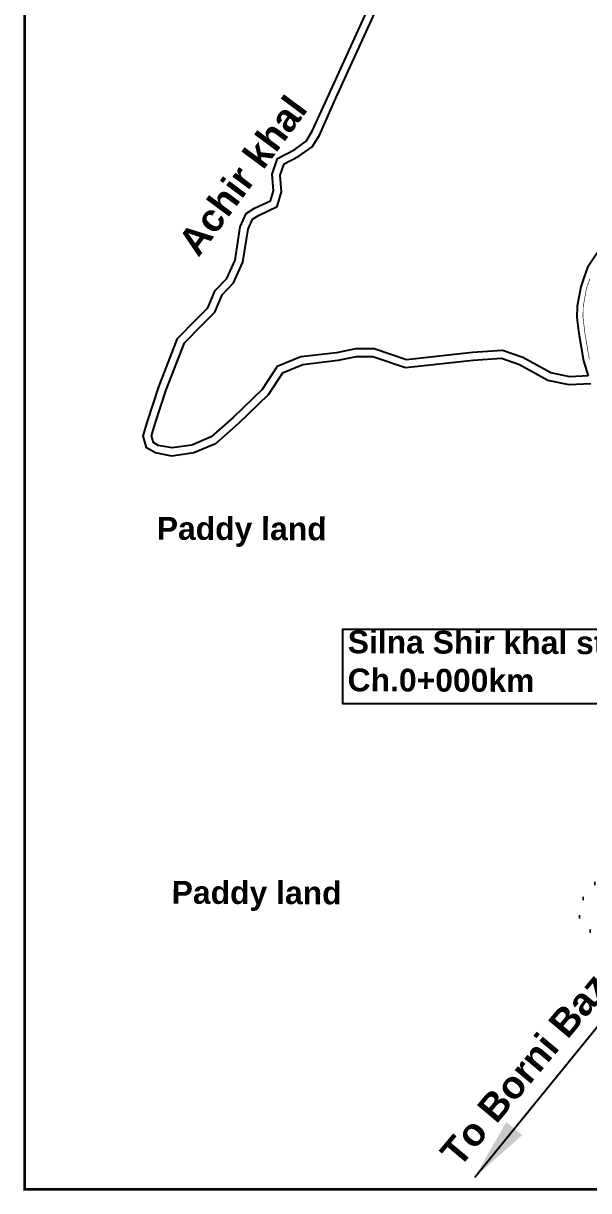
# Model space of a CAD drawing. Header units: millimetres. Extents: x 103 to 31469, y -87695 to -48.
# Drawn here: x 28582 to 29147, y -87695 to -86529 of the extents above; entities that cross this region are included whole.
import ezdxf

# ---------------------------------------------------------------- set-up
doc = ezdxf.new("R2010")
doc.units = ezdxf.units.MM
doc.header["$MEASUREMENT"] = 0
doc.linetypes.add('CENTERX2', pattern=[4, 2.5, -0.5, 0.5, -0.5])
doc.linetypes.add('DOT2', pattern=[0.125, 0, -0.125])
for name, color, linetype in [('boundary', 7, 'Continuous'), ('Home Stead', 151, 'Continuous'), ('Khal', 4, 'Continuous'), ('TEXT', 5, 'Continuous')]:
    doc.layers.add(name, color=color, linetype=linetype)
doc.styles.get("Standard").update_dxf_attribs({"font": 'arial.ttf'})
doc.styles.add('sum', font='arialbd.ttf')
doc.dimstyles.get("Standard").update_dxf_attribs({"dimtxt": 0.18, "dimasz": 0.18, "dimexe": 0.18, "dimexo": 0.0625, "dimgap": 0.09, "dimtad": 0, "dimtih": 1, "dimtoh": 1, "dimdec": 4, "dimzin": 0, "dimdsep": 46, "dimtxsty": 'Standard', "dimblk": 'DATUMBLANK', "dimcen": 0.09, "dimadec": 0, "dimazin": 0, "dimtfac": 1, "dimtdec": 4, "dimtofl": 0, "dimtmove": 0, "dimatfit": 3, "dimfxl": 1, "dimtolj": 1, "dimtzin": 0, "dimarcsym": 0})

# ---------------------------------------------------------------- blocks, each defined once
blk = doc.blocks.new('_DatumBlank')
at = {"color": 0, "linetype": 'ByBlock', "lineweight": -2}
for p, q in [((0, 0.577), (-1, 0)), ((0, -0.577), (0, 0.577)), ((-1, 0), (0, -0.577))]:
    blk.add_line(p, q, dxfattribs=at)

msp = doc.modelspace()

# ---------------------------------------------------------------- linework, layer by layer
at = {"layer": 'boundary', "color": 0, "const_width": 2.63}
msp.add_lwpolyline([(28583.1, -85637.2), (31468, -85637.2), (31468, -87693.6), (28583.1, -87693.6), (28583.1, -85637.2)], dxfattribs=at)
at = {"layer": 'Home Stead', "color": 7, "linetype": 'DOT2', "lineweight": 50, "ltscale": 159.474072, "flags": 128}
msp.add_lwpolyline([(29452.3, -87149.6), (29485.7, -87175.5), (29482.5, -87226.1), (29416.4, -87278), (29334.2, -87348.5), (29294.9, -87382.2), (29259.3, -87412.4), (29230.6, -87444), (29215.4, -87460.8), (29183.5, -87449.1), (29140.8, -87433.3), (29135.2, -87414.1), (29149.2, -87388.7), (29167.7, -87386.6), (29189.3, -87390.8), (29212.3, -87385.3), (29220.5, -87377.4), (29205.2, -87367.9), (29209.4, -87345.7), (29227.1, -87313.8), (29243.5, -87284.1), (29245.5, -87250.6), (29239.2, -87228.1), (29248.1, -87191.5), (29254.1, -87175.2), (29282, -87171.6), (29331.4, -87180.9), (29359, -87183.5), (29384.3, -87195.1), (29399.9, -87192.1), (29410.6, -87176.8), (29412.2, -87160.9), (29414.5, -87139), (29423.2, -87136.3), (29452.3, -87149.6)], dxfattribs=at)
at = {"layer": 'Khal', "lineweight": 25, "ltscale": 0.1}
for points in [[(29148.7, -86889.3), (29127.1, -86890.4), (29105.8, -86886.1), (29077.5, -86870.3), (29059.3, -86864.1), (29031.3, -86865.9), (28963.7, -86873.5), (28930.9, -86862.4), (28914.3, -86862.3), (28896, -86866.2), (28861, -86870.4), (28840.7, -86878.6), (28826.3, -86900.3), (28797, -86928.6), (28773.6, -86949.2), (28752.1, -86958.2), (28730.1, -86961.5), (28713.7, -86958.4), (28704.8, -86953.3), (28701.6, -86941.3), (28705.7, -86926.8), (28717, -86892.5), (28735.9, -86844.1), (28754.8, -86824.9), (28766.2, -86813.3), (28773.5, -86796.2), (28784.9, -86784.1), (28793.3, -86765.7), (28798.4, -86732.6), (28804.4, -86719.3), (28812.8, -86714), (28828.7, -86706.5), (28831.7, -86696.7), (28830.2, -86680), (28835.7, -86664.2), (28852.9, -86655.2), (28864.3, -86647.1), (28870.4, -86637.2), (28886.8, -86600.9), (28941.8, -86480)], [(29146.2, -86881.5), (29127.7, -86882.4), (29108.6, -86878.5), (29080.8, -86862.9), (29060.3, -86856), (29030.6, -86857.9), (28964.5, -86865.4), (28932.2, -86854.4), (28913.5, -86854.3), (28894.7, -86858.3), (28859, -86862.5), (28835.4, -86872.1), (28820.2, -86895.1), (28791.5, -86922.8), (28769.3, -86942.4), (28750, -86950.5), (28730.3, -86953.4), (28716.5, -86950.8), (28711.7, -86948), (28709.9, -86941.4), (28713.3, -86929.1), (28724.5, -86895.2), (28742.7, -86848.5), (28760.5, -86830.5), (28772.9, -86817.8), (28780.3, -86800.6), (28791.6, -86788.6), (28801.1, -86768), (28806.2, -86734.9), (28810.7, -86724.8), (28816.7, -86721.1), (28835.4, -86712.3), (28839.8, -86697.5), (28838.3, -86681), (28842.2, -86669.8), (28857.1, -86662), (28870.2, -86652.6), (28877.5, -86641), (28894.1, -86604.2), (28949.3, -86483)]]:
    msp.add_lwpolyline(points, dxfattribs=at)
at = {"layer": 'Khal', "color": 3, "lineweight": 25, "ltscale": 0.1}
msp.add_lwpolyline([(29380.4, -86516.8), (29351, -86543.2), (29328.7, -86567.7), (29304.3, -86591.9), (29282.3, -86610.6), (29261.1, -86632.6), (29245.1, -86648.5), (29230.1, -86661.9), (29215.7, -86677.4), (29186.6, -86712.6), (29172.8, -86732.9), (29161.5, -86749.6), (29154.6, -86759.3), (29145.4, -86773.1), (29142.1, -86782.5), (29138.6, -86792.4), (29135.1, -86811.7), (29134.8, -86823.2), (29136.8, -86839), (29141.3, -86866.3), (29146.2, -86881.5)], dxfattribs=at)
at = {"layer": 'Khal', "color": 7, "linetype": 'CENTERX2', "lineweight": 30, "ltscale": 5, "const_width": 0.577}
msp.add_lwpolyline([(29147.8, -86784.5), (29144.4, -86793.9), (29141.1, -86812.3), (29140.9, -86822.9), (29142.7, -86838.2), (29147.2, -86864.8)], dxfattribs=at)
at = {"layer": 'TEXT', "color": 7}
msp.add_lwpolyline([(29205.3, -87145.4), (29205.3, -87209), (28900.8, -87209), (28900.8, -87134.3), (29205.3, -87134.3), (29205.3, -87134.3), (29495.3, -87155.6), (29205.3, -87145.4)], close=True, dxfattribs=at)

# ---------------------------------------------------------------- texts
at = {"layer": 'TEXT', "color": 7, "attachment_point": 1, "style": 'sum'}
for s, insert, char_height, width, rotation in [('Achir khal', (28734.6, -86747.4), 27.38, 530.043, 53.3942), ('Paddy land ', (28715.1, -87022.2), 22.782, 440.996, 359.7933), ('Silna Shir khal start\\PCh.0+000km', (28905.9, -87135.6), 22.782, 440.996, 359.7933), ('Paddy land ', (28730, -87385.7), 22.782, 440.996, 359.7933), ('To Borni Bazar ', (28996.4, -87655.4), 27.382, 530.043, 49.956)]:
    msp.add_mtext(s, dxfattribs=dict(at, insert=insert, char_height=char_height, width=width, rotation=rotation))

# ---------------------------------------------------------------- leaders
at = {"layer": 'TEXT', "color": 0, "lineweight": 25}
msp.add_leader([(29032.8, -87681.5), (29198.9, -87477.1)], dimstyle='Standard', override={"dimscale": 0.5, "dimasz": 125, "dimgap": 0.09, "dimtad": 0}, dxfattribs=at)

doc.saveas('drawing.dxf')
